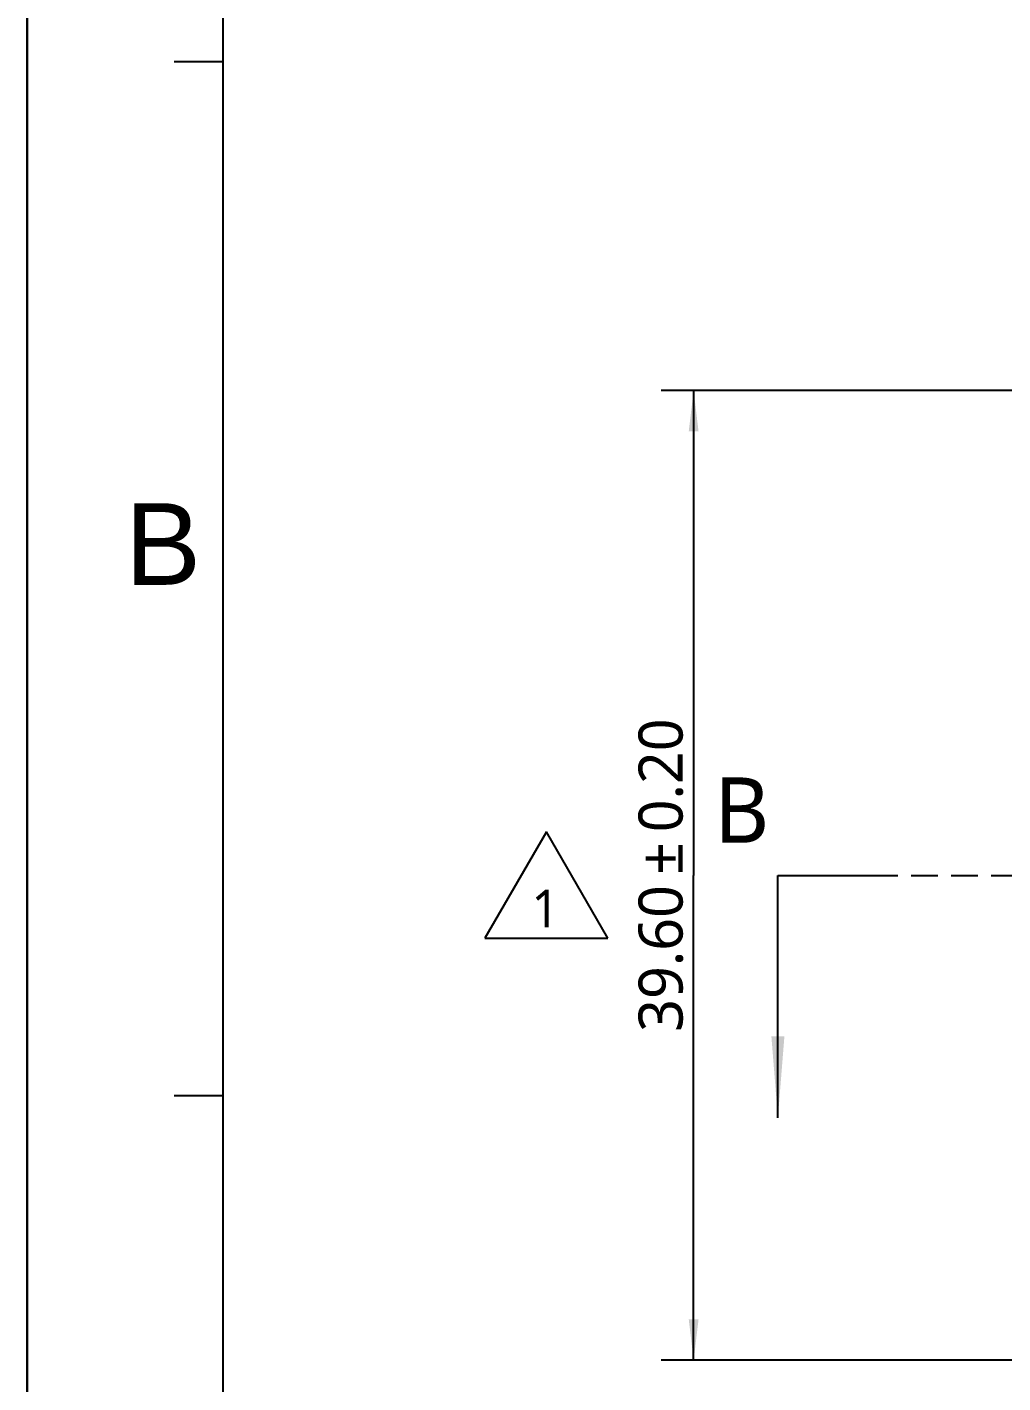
# Model space of a CAD drawing. Header units: millimetres. Extents: x -159 to 198, y 0 to 225.
# Drawn here: x 0 to 39.9, y 37.2 to 92.5 of the extents above; entities that cross this region are included whole.
import ezdxf
from ezdxf.enums import TextEntityAlignment as Align

# ---------------------------------------------------------------- set-up
doc = ezdxf.new("R2010")
doc.units = ezdxf.units.MM
doc.header["$LTSCALE"] = 10.89
doc.linetypes.add('PHANTOM', pattern=[0.8, 0.45, -0.05, 0.1, -0.05, 0.1, -0.05])
doc.layers.get('0').update_dxf_attribs({"linetype": 'CONTINUOUS'})
for name, color, linetype in [('12_COIN_DXF_DIMENSION', 7, 'CONTINUOUS'), ('12_COIN_DXF_FORMAT', 7, 'CONTINUOUS'), ('12_COIN_DXF_HATCHING', 7, 'CONTINUOUS'), ('PAPER', 7, 'CONTINUOUS')]:
    doc.layers.add(name, color=color, linetype=linetype)
doc.styles.add('DELTA', font='')
doc.styles.get("Standard").update_dxf_attribs({"font": ''})
doc.styles.add('TEXTSTYLE_2', font='arial.ttf')
doc.styles.get('DELTA').set_extended_font_data('Microsoft JhengHei')
doc.styles.get('Standard').set_extended_font_data('Microsoft JhengHei')
doc.dimstyles.new('DIMSTYLE_2', dxfattribs={"dimtxt": 1.8, "dimasz": 1.666667, "dimexe": 2, "dimexo": 1.5, "dimgap": 0.675, "dimtad": 1, "dimzin": 0, "dimdsep": 46, "dimtxsty": 'Standard', "dimblk": '_FILLED', "dimblk1": '_FILLED', "dimblk2": '_FILLED', "dimcen": 0.09, "dimazin": 0, "dimtol": 1, "dimtp": 0.2, "dimtm": 0.2, "dimtfac": 1, "dimtofl": 0, "dimtmove": 0, "dimatfit": 3, "dimldrblk": '_FILLED', "dimfxl": 1, "dimtolj": 1, "dimtzin": 0, "dimarcsym": 0})
doc.dimstyles.get("Standard").update_dxf_attribs({"dimtxt": 1.8, "dimasz": 1.666667, "dimexe": 2, "dimexo": 1.5, "dimtad": 1, "dimzin": 0, "dimdsep": 46, "dimtxsty": 'Standard', "dimblk": '_FILLED', "dimblk1": '_FILLED', "dimblk2": '_FILLED', "dimcen": 0.09, "dimazin": 0, "dimtol": 1, "dimtp": 0.01, "dimtm": 0.01, "dimtfac": 1, "dimtofl": 0, "dimtmove": 0, "dimatfit": 3, "dimldrblk": '_FILLED', "dimfxl": 1, "dimtolj": 1, "dimtzin": 0, "dimarcsym": 0})

# ---------------------------------------------------------------- blocks, each defined once
blk = doc.blocks.new('_FILLED')
at = {"color": 0, "linetype": 'ByBlock'}
blk.add_solid([(0, 0), (-1, 0.12), (-1, -0.12)], dxfattribs=at)
blk = doc.blocks.new('*D4')
at = {"layer": '12_COIN_DXF_DIMENSION', "color": 2, "linetype": 'Continuous', "transparency": 16777216}
for p, q in [((42.854, 77.682), (25.888, 77.682)), ((27.221, 77.682), (27.221, 57.882)), ((27.221, 38.082), (27.221, 57.882)), ((42.854, 38.082), (25.888, 38.082))]:
    blk.add_line(p, q, dxfattribs=at)
at = {"layer": '12_COIN_DXF_DIMENSION', "color": 2, "linetype": 'Continuous', "transparency": 16777216, "xscale": 1.6666666667, "yscale": 1.6666666667, "zscale": 1.6666666667}
for p, rotation in [((27.221, 77.682), 90), ((27.221, 38.082), 270)]:
    blk.add_blockref('_FILLED', p, dxfattribs=dict(at, rotation=rotation))
at = {"layer": '12_COIN_DXF_DIMENSION', "color": 2, "linetype": 'Continuous', "transparency": 16777216}
for s, p in [('0.20', (26.771, 61.966)), ('%%p', (26.771, 58.573)), ('39.60', (26.771, 54.489))]:
    blk.add_text(s, height=1.8, rotation=90, dxfattribs=at).set_placement(p, align=Align.CENTER)
blk = doc.blocks.new('XSEC_FILLED')
at = {"color": 0, "linetype": 'ByBlock'}
blk.add_solid([(0, 0), (-1, 0.08), (-1, -0.08)], dxfattribs=at)
blk = doc.blocks.new('HATCHING_BL1', base_point=(62.354, 54.932))
at = {"layer": '12_COIN_DXF_HATCHING', "color": 7, "linetype": 'PHANTOM'}
blk.add_line((30.662, 57.882), (94.047, 57.882), dxfattribs=at)
at = {"layer": '12_COIN_DXF_HATCHING', "color": 7, "linetype": 'Continuous'}
blk.add_text('B', height=2.667, dxfattribs=at).set_placement((28.052, 59.216))
blk.add_leader([(30.662, 47.982), (30.662, 57.882)], dimstyle='Standard', override={"dimasz": 3.333333, "dimtad": 0, "dimldrblk": 'XSEC_FILLED'}, dxfattribs=at)

msp = doc.modelspace()

# ---------------------------------------------------------------- linework, layer by layer
at = {"color": 1}
for p, q in [((21.207, 59.655), (18.699, 55.311)), ((23.715, 55.311), (21.207, 59.655)), ((18.699, 55.311), (23.715, 55.311))]:
    msp.add_line(p, q, dxfattribs=at)
at = {"layer": '12_COIN_DXF_FORMAT', "color": 4, "linetype": 'Continuous'}
msp.add_line((0, 0), (0, 140), dxfattribs=at)
at = {"layer": '12_COIN_DXF_FORMAT', "color": 3, "linetype": 'Continuous'}
for p, q in [((8, 133.333), (8, 6.667)), ((6, 91.111), (8, 91.111)), ((6, 48.889), (8, 48.889))]:
    msp.add_line(p, q, dxfattribs=at)
at = {"layer": 'PAPER', "color": 4}
msp.add_line((0, 224.919), (0, 0), dxfattribs=at)

# ---------------------------------------------------------------- block references
msp.add_blockref('HATCHING_BL1', (62.354, 54.932))

# ---------------------------------------------------------------- texts
at = {"color": 1, "linetype": 'Continuous', "style": 'DELTA'}
msp.add_text('1', height=1.527, dxfattribs=at).set_placement((20.598, 55.766))
at = {"layer": '12_COIN_DXF_FORMAT', "color": 2, "linetype": 'Continuous', "style": 'TEXTSTYLE_2'}
msp.add_text('B', height=3.333, dxfattribs=at).set_placement((5.551, 69.746), align=Align.CENTER)

# ---------------------------------------------------------------- dimensions: what is measured, and where the dimension line sits
at = {"layer": '12_COIN_DXF_DIMENSION', "color": 2, "linetype": 'Continuous'}
dim = msp.add_linear_dim(base=(27.221, 77.682), p1=(44.354, 38.082), p2=(44.354, 77.682), angle=90, dimstyle='DIMSTYLE_2', dxfattribs=at)
dim.commit()
dim.dimension.update_dxf_attribs({"geometry": '*D4', "text_midpoint": (27.221, 57.882), "dimtype": 160})

doc.saveas('drawing.dxf')
